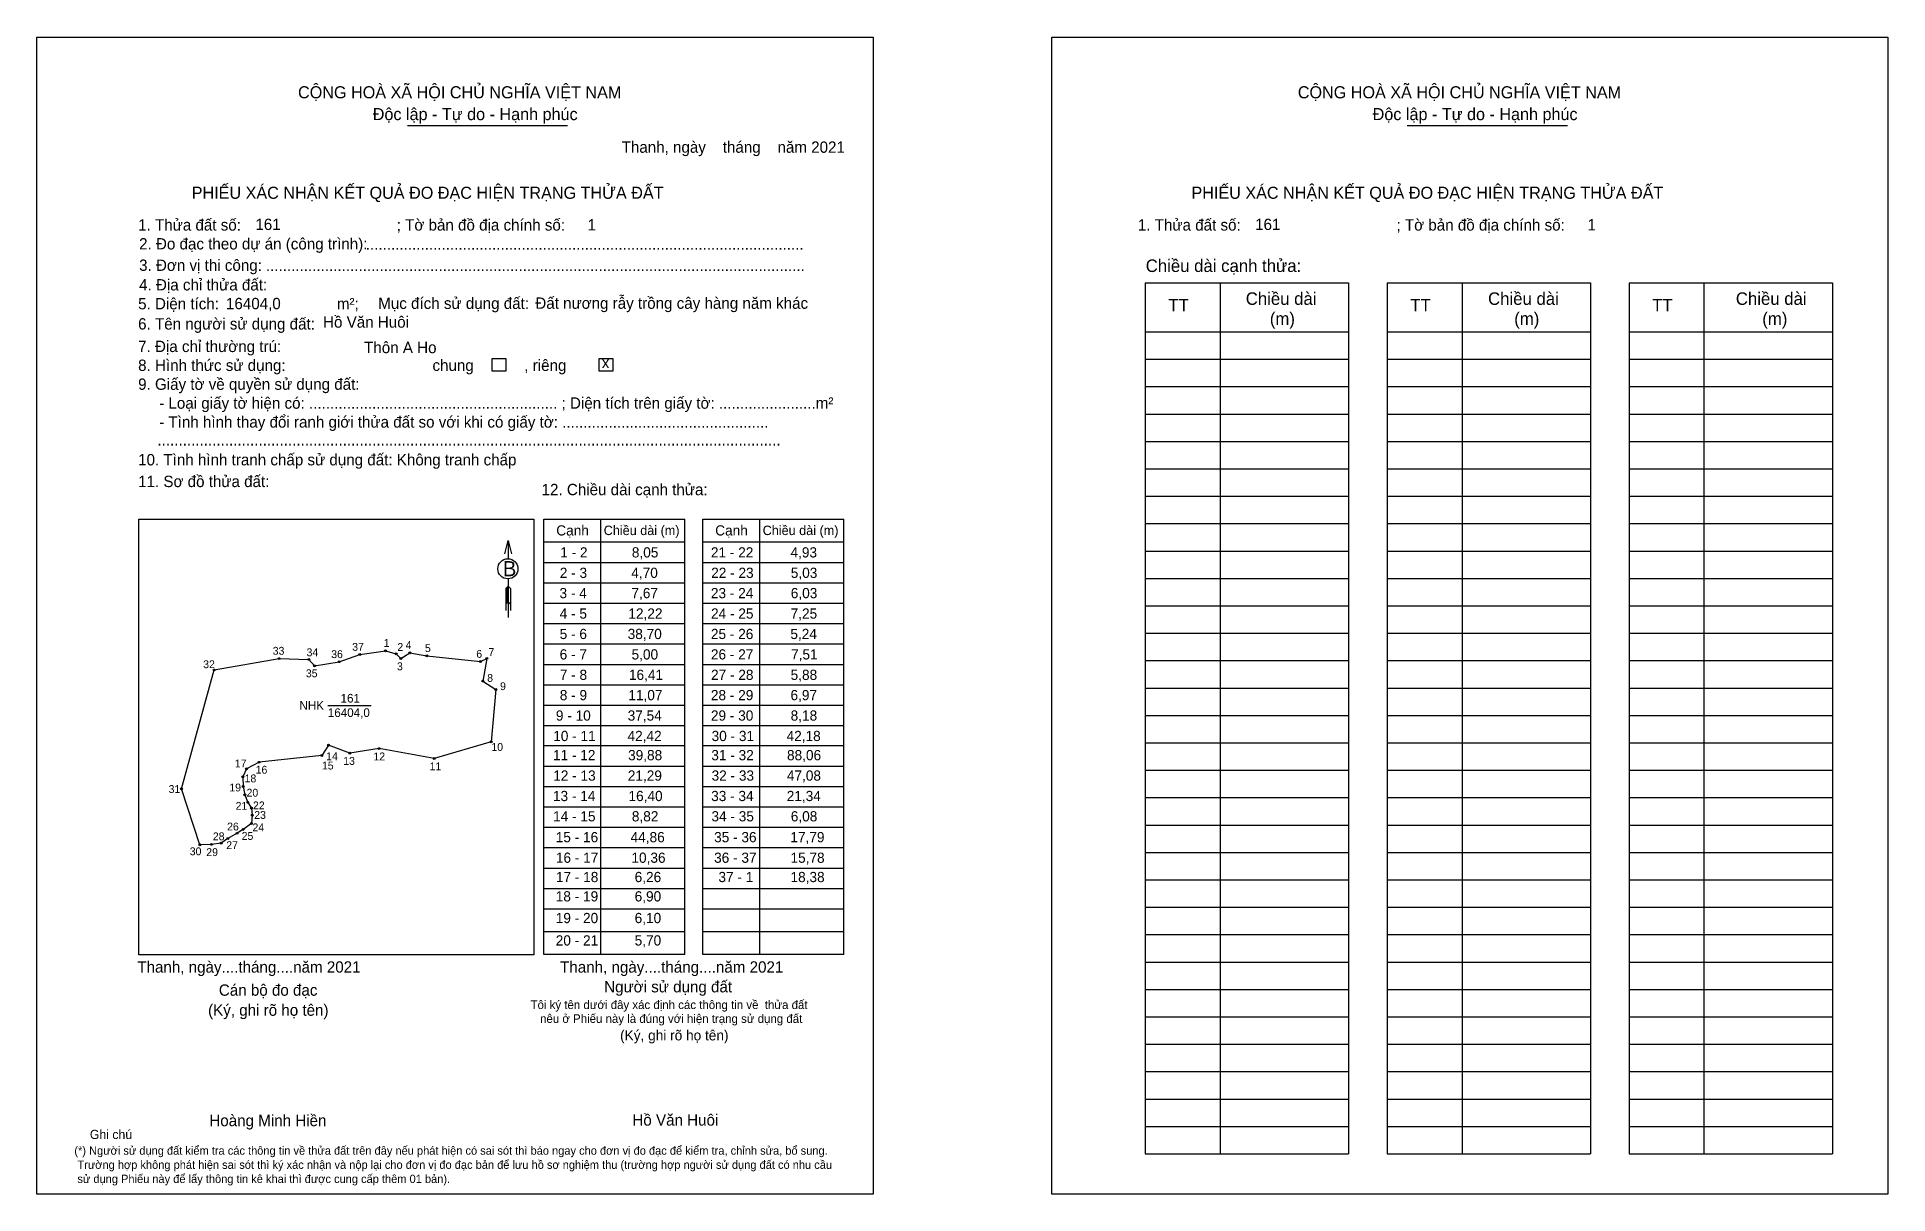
# Model space of a CAD drawing. Extents: x 545900 to 547223, y 1823883 to 1824710.
import ezdxf

# ---------------------------------------------------------------- set-up
doc = ezdxf.new("R2010")
doc.units = 0
for name, color, linetype in [('CanhThua', 7, 'Continuous'), ('kqddKhungInTrang1', 7, 'Continuous'), ('kqddKhungInTrang2', 7, 'Continuous'), ('kqddNoiDung', 7, 'Continuous'), ('kqddTemplate', 7, 'Continuous'), ('MocDinhThua', 7, 'Continuous'), ('NhanDiaChinhThua', 7, 'Continuous'), ('SoHieuDinhThua', 7, 'Continuous')]:
    doc.layers.add(name, color=color, linetype=linetype)

msp = doc.modelspace()

# ---------------------------------------------------------------- linework, layer by layer
at = {"layer": 'CanhThua'}
for p, q in [((546026.8, 1824257.8), (546073.2, 1824265.9)), ((546073.2, 1824265.9), (546094.5, 1824265.4)), ((546094.5, 1824265.4), (546098.4, 1824260.7)), ((546098.4, 1824260.7), (546116, 1824263.7)), ((546116, 1824263.7), (546130.9, 1824268.8)), ((546130.9, 1824268.8), (546149.1, 1824271.5)), ((546149.1, 1824271.5), (546156.8, 1824269.4)), ((546156.8, 1824269.4), (546160.1, 1824266)), ((546160.1, 1824266), (546166.6, 1824270)), ((546166.6, 1824270), (546178.7, 1824267.9)), ((546178.7, 1824267.9), (546217.1, 1824263.8)), ((546217.1, 1824263.8), (546221.6, 1824266.1)), ((546221.6, 1824266.1), (546218.8, 1824249.9)), ((546003.4, 1824172.9), (546026.8, 1824257.8)), ((546218.8, 1824249.9), (546228, 1824243.8)), ((546228, 1824243.8), (546224.7, 1824206.4)), ((546103.6, 1824196.7), (546059, 1824191.8)), ((546108.4, 1824204.1), (546103.6, 1824196.7)), ((546123.7, 1824198.4), (546108.4, 1824204.1)), ((546144.8, 1824201.6), (546123.7, 1824198.4)), ((546184, 1824194.5), (546144.8, 1824201.6)), ((546224.7, 1824206.4), (546184, 1824194.5)), ((546049.8, 1824187.1), (546047.2, 1824181.4)), ((546047.2, 1824181.4), (546047.4, 1824174.5)), ((546059, 1824191.8), (546049.8, 1824187.1)), ((546016.6, 1824132.8), (546003.4, 1824172.9)), ((546047.4, 1824174.5), (546048.7, 1824168.6)), ((546048.7, 1824168.6), (546050.7, 1824163.2)), ((546050.7, 1824163.2), (546053.4, 1824159.1)), ((546053.4, 1824159.1), (546054, 1824154.1)), ((546047.5, 1824143.9), (546043.1, 1824141.1)), ((546053.4, 1824148.1), (546047.5, 1824143.9)), ((546054, 1824154.1), (546053.4, 1824148.1)), ((546024.8, 1824133.2), (546016.6, 1824132.8)), ((546031.7, 1824134), (546024.8, 1824133.2)), ((546036.6, 1824137.3), (546031.7, 1824134)), ((546043.1, 1824141.1), (546036.6, 1824137.3))]:
    msp.add_line(p, q, dxfattribs=at)
at = {"layer": 'kqddKhungInTrang1'}
msp.add_lwpolyline([(545900.1, 1824710.1), (546497.9, 1824710.1), (546497.9, 1823883.3), (545900.1, 1823883.3)], close=True, dxfattribs=at)
at = {"layer": 'kqddKhungInTrang2'}
msp.add_lwpolyline([(546625.4, 1824710.1), (547223.1, 1824710.1), (547223.1, 1823883.3), (546625.4, 1823883.3)], close=True, dxfattribs=at)
at = {"layer": 'kqddTemplate'}
for p, q in [((546164.9, 1824646.8), (546279.4, 1824646.8)), ((546879.5, 1824646.8), (546994, 1824646.8)), ((546692.3, 1824534.5), (546837.6, 1824534.5)), ((546692.3, 1824534.5), (546692.3, 1823912.1)), ((546745.8, 1824534.5), (546745.8, 1823912.1)), ((546837.6, 1824534.5), (546837.6, 1823912.1)), ((546865.2, 1824534.5), (546865.2, 1823912.1)), ((546865.2, 1824534.5), (547010.5, 1824534.5)), ((546918.7, 1824534.5), (546918.7, 1823912.1)), ((547010.5, 1824534.5), (547010.5, 1823912.1)), ((547038.1, 1824534.5), (547038.1, 1823912.1)), ((547038.1, 1824534.5), (547183.4, 1824534.5)), ((547091.6, 1824534.5), (547091.6, 1823912.1)), ((547183.4, 1824534.5), (547183.4, 1823912.1)), ((546692.3, 1824499.4), (546837.6, 1824499.4)), ((546865.2, 1824499.4), (547010.5, 1824499.4)), ((547038.1, 1824499.4), (547183.4, 1824499.4)), ((546692.3, 1824479.8), (546837.6, 1824479.8)), ((546865.2, 1824479.8), (547010.5, 1824479.8)), ((547038.1, 1824479.8), (547183.4, 1824479.8)), ((546692.3, 1824460.3), (546837.6, 1824460.3)), ((546865.2, 1824460.3), (547010.5, 1824460.3)), ((547038.1, 1824460.3), (547183.4, 1824460.3)), ((546692.3, 1824440.7), (546837.6, 1824440.7)), ((546865.2, 1824440.7), (547010.5, 1824440.7)), ((547038.1, 1824440.7), (547183.4, 1824440.7)), ((546692.3, 1824421.1), (546837.6, 1824421.1)), ((546865.2, 1824421.1), (547010.5, 1824421.1)), ((547038.1, 1824421.1), (547183.4, 1824421.1)), ((546692.3, 1824401.5), (546837.6, 1824401.5)), ((546865.2, 1824401.5), (547010.5, 1824401.5)), ((547038.1, 1824401.5), (547183.4, 1824401.5)), ((546692.3, 1824382), (546837.6, 1824382)), ((546865.2, 1824382), (547010.5, 1824382)), ((547038.1, 1824382), (547183.4, 1824382)), ((546262.5, 1824365.6), (546363.2, 1824365.6)), ((546262.5, 1824054.5), (546262.5, 1824365.6)), ((546303, 1824365.6), (546303, 1824054.5)), ((546363.2, 1824054.5), (546363.2, 1824365.6)), ((546376.1, 1824365.6), (546476.8, 1824365.6)), ((546376.1, 1824054.5), (546376.1, 1824365.6)), ((546416.6, 1824365.6), (546416.6, 1824054.5)), ((546476.8, 1824054.5), (546476.8, 1824365.6)), ((546692.3, 1824362.4), (546837.6, 1824362.4)), ((546865.2, 1824362.4), (547010.5, 1824362.4)), ((547038.1, 1824362.4), (547183.4, 1824362.4)), ((546236.8, 1824350.3), (546236.8, 1824337.2)), ((546262.5, 1824349.3), (546363.2, 1824349.3)), ((546376.1, 1824349.3), (546476.8, 1824349.3)), ((546692.3, 1824342.8), (546837.6, 1824342.8)), ((546865.2, 1824342.8), (547010.5, 1824342.8)), ((547038.1, 1824342.8), (547183.4, 1824342.8)), ((546262.5, 1824334.7), (546363.2, 1824334.7)), ((546376.1, 1824334.7), (546476.8, 1824334.7)), ((546236.9, 1824317.6), (546235.2, 1824316)), ((546236.9, 1824316.9), (546235.2, 1824315.3)), ((546236.9, 1824316.1), (546235.2, 1824314.5)), ((546235.2, 1824316), (546235.2, 1824300.3)), ((546236.9, 1824315.4), (546235.2, 1824313.8)), ((546236.9, 1824314.6), (546235.2, 1824313)), ((546236.9, 1824313.9), (546235.2, 1824312.3)), ((546236.9, 1824322.9), (546236.9, 1824295.4)), ((546236.9, 1824317.6), (546238.6, 1824316)), ((546238.6, 1824316), (546238.6, 1824300.3)), ((546262.5, 1824320.1), (546363.2, 1824320.1)), ((546376.1, 1824320.1), (546476.8, 1824320.1)), ((546692.3, 1824323.2), (546837.6, 1824323.2)), ((546865.2, 1824323.2), (547010.5, 1824323.2)), ((547038.1, 1824323.2), (547183.4, 1824323.2)), ((546236.9, 1824313.1), (546235.2, 1824311.5)), ((546236.9, 1824312.4), (546235.2, 1824310.8)), ((546236.9, 1824311.6), (546235.2, 1824310)), ((546236.9, 1824310.9), (546235.2, 1824309.3)), ((546236.9, 1824310.2), (546235.2, 1824308.5)), ((546236.9, 1824309.4), (546235.2, 1824307.8)), ((546236.9, 1824308.7), (546235.2, 1824307.1)), ((546236.9, 1824307.9), (546235.2, 1824306.3)), ((546236.9, 1824307.2), (546235.2, 1824305.6)), ((546236.9, 1824306.4), (546235.2, 1824304.8)), ((546236.9, 1824306.4), (546238.6, 1824304.8)), ((546262.5, 1824305.6), (546363.2, 1824305.6)), ((546376.1, 1824305.6), (546476.8, 1824305.6)), ((546692.3, 1824303.6), (546837.6, 1824303.6)), ((546865.2, 1824303.6), (547010.5, 1824303.6)), ((547038.1, 1824303.6), (547183.4, 1824303.6)), ((546262.5, 1824291), (546363.2, 1824291)), ((546376.1, 1824291), (546476.8, 1824291)), ((546262.5, 1824276.4), (546363.2, 1824276.4)), ((546376.1, 1824276.4), (546476.8, 1824276.4)), ((546692.3, 1824284.1), (546837.6, 1824284.1)), ((546865.2, 1824284.1), (547010.5, 1824284.1)), ((547038.1, 1824284.1), (547183.4, 1824284.1)), ((546262.5, 1824261.8), (546363.2, 1824261.8)), ((546376.1, 1824261.8), (546476.8, 1824261.8)), ((546692.3, 1824264.5), (546837.6, 1824264.5)), ((546865.2, 1824264.5), (547010.5, 1824264.5)), ((547038.1, 1824264.5), (547183.4, 1824264.5)), ((546262.5, 1824247.2), (546363.2, 1824247.2)), ((546376.1, 1824247.2), (546476.8, 1824247.2)), ((546692.3, 1824244.9), (546837.6, 1824244.9)), ((546865.2, 1824244.9), (547010.5, 1824244.9)), ((547038.1, 1824244.9), (547183.4, 1824244.9)), ((546262.5, 1824232.7), (546363.2, 1824232.7)), ((546376.1, 1824232.7), (546476.8, 1824232.7)), ((546692.3, 1824225.3), (546837.6, 1824225.3)), ((546865.2, 1824225.3), (547010.5, 1824225.3)), ((547038.1, 1824225.3), (547183.4, 1824225.3)), ((546262.5, 1824218.1), (546363.2, 1824218.1)), ((546376.1, 1824218.1), (546476.8, 1824218.1)), ((546363.2, 1824203.5), (546262.5, 1824203.5)), ((546476.8, 1824203.5), (546376.1, 1824203.5)), ((546692.3, 1824205.7), (546837.6, 1824205.7)), ((546865.2, 1824205.7), (547010.5, 1824205.7)), ((547038.1, 1824205.7), (547183.4, 1824205.7)), ((546363.2, 1824188.9), (546262.5, 1824188.9)), ((546476.8, 1824188.9), (546376.1, 1824188.9)), ((546692.3, 1824186.2), (546837.6, 1824186.2)), ((546865.2, 1824186.2), (547010.5, 1824186.2)), ((547038.1, 1824186.2), (547183.4, 1824186.2)), ((546363.2, 1824174.3), (546262.5, 1824174.3)), ((546476.8, 1824174.3), (546376.1, 1824174.3)), ((546363.2, 1824159.8), (546262.5, 1824159.8)), ((546476.8, 1824159.8), (546376.1, 1824159.8)), ((546692.3, 1824166.6), (546837.6, 1824166.6)), ((546865.2, 1824166.6), (547010.5, 1824166.6)), ((547038.1, 1824166.6), (547183.4, 1824166.6)), ((546363.2, 1824145.2), (546262.5, 1824145.2)), ((546476.8, 1824145.2), (546376.1, 1824145.2)), ((546692.3, 1824147), (546837.6, 1824147)), ((546865.2, 1824147), (547010.5, 1824147)), ((547038.1, 1824147), (547183.4, 1824147)), ((546363.2, 1824130.6), (546262.5, 1824130.6)), ((546476.8, 1824130.6), (546376.1, 1824130.6)), ((546363.2, 1824116), (546262.5, 1824116)), ((546476.8, 1824116), (546376.1, 1824116)), ((546692.3, 1824127.4), (546837.6, 1824127.4)), ((546865.2, 1824127.4), (547010.5, 1824127.4)), ((547038.1, 1824127.4), (547183.4, 1824127.4)), ((546692.3, 1824107.8), (546837.6, 1824107.8)), ((546865.2, 1824107.8), (547010.5, 1824107.8)), ((547038.1, 1824107.8), (547183.4, 1824107.8)), ((546363.2, 1824101.4), (546262.5, 1824101.4)), ((546476.8, 1824101.4), (546376.1, 1824101.4)), ((546363.2, 1824086.9), (546262.5, 1824086.9)), ((546476.8, 1824086.9), (546376.1, 1824086.9)), ((546692.3, 1824088.3), (546837.6, 1824088.3)), ((546865.2, 1824088.3), (547010.5, 1824088.3)), ((547038.1, 1824088.3), (547183.4, 1824088.3)), ((546363.2, 1824070.7), (546262.5, 1824070.7)), ((546476.8, 1824070.7), (546376.1, 1824070.7)), ((546692.3, 1824068.7), (546837.6, 1824068.7)), ((546865.2, 1824068.7), (547010.5, 1824068.7)), ((547038.1, 1824068.7), (547183.4, 1824068.7)), ((546363.2, 1824054.5), (546262.5, 1824054.5)), ((546476.8, 1824054.5), (546376.1, 1824054.5)), ((546692.3, 1824049.1), (546837.6, 1824049.1)), ((546865.2, 1824049.1), (547010.5, 1824049.1)), ((547038.1, 1824049.1), (547183.4, 1824049.1)), ((546692.3, 1824029.5), (546837.6, 1824029.5)), ((546865.2, 1824029.5), (547010.5, 1824029.5)), ((547038.1, 1824029.5), (547183.4, 1824029.5)), ((546692.3, 1824009.9), (546837.6, 1824009.9)), ((546865.2, 1824009.9), (547010.5, 1824009.9)), ((547038.1, 1824009.9), (547183.4, 1824009.9)), ((546692.3, 1823990.4), (546837.6, 1823990.4)), ((546865.2, 1823990.4), (547010.5, 1823990.4)), ((547038.1, 1823990.4), (547183.4, 1823990.4)), ((546692.3, 1823970.8), (546837.6, 1823970.8)), ((546865.2, 1823970.8), (547010.5, 1823970.8)), ((547038.1, 1823970.8), (547183.4, 1823970.8)), ((546692.3, 1823951.2), (546837.6, 1823951.2)), ((546865.2, 1823951.2), (547010.5, 1823951.2)), ((547038.1, 1823951.2), (547183.4, 1823951.2)), ((546692.3, 1823931.6), (546837.6, 1823931.6)), ((546865.2, 1823931.6), (547010.5, 1823931.6)), ((547038.1, 1823931.6), (547183.4, 1823931.6)), ((546692.3, 1823912.1), (546837.6, 1823912.1)), ((546865.2, 1823912.1), (547010.5, 1823912.1)), ((547038.1, 1823912.1), (547183.4, 1823912.1))]:
    msp.add_line(p, q, dxfattribs=at)
for points in [[(546225.5, 1824480.5), (546235.2, 1824480.5), (546235.2, 1824471.4), (546225.5, 1824471.4)], [(546302, 1824480.5), (546311.7, 1824480.5), (546311.7, 1824471.4), (546302, 1824471.4)], [(545972.9, 1824365.6), (546255.3, 1824365.6), (546255.3, 1824054.2), (545972.9, 1824054.2)]]:
    msp.add_lwpolyline(points, close=True, dxfattribs=at)
msp.add_lwpolyline([(546234.5, 1824340.8), (546236.8, 1824350.3), (546239.2, 1824340.8)], dxfattribs=at)
msp.add_circle((546236.7, 1824330.1), 7.18, dxfattribs=at)
at = {"layer": 'MocDinhThua'}
for centre in [(546073.2, 1824265.9), (546094.5, 1824265.4), (546098.4, 1824260.7), (546116, 1824263.7), (546130.9, 1824268.8), (546149.1, 1824271.5), (546156.8, 1824269.4), (546160.1, 1824266), (546166.6, 1824270), (546178.7, 1824267.9), (546217.1, 1824263.8), (546221.6, 1824266.1), (546026.8, 1824257.8), (546218.8, 1824249.9), (546228, 1824243.8), (546103.6, 1824196.7), (546108.4, 1824204.1), (546123.7, 1824198.4), (546144.8, 1824201.6), (546184, 1824194.5), (546224.7, 1824206.4), (546047.2, 1824181.4), (546049.8, 1824187.1), (546059, 1824191.8), (546003.4, 1824172.9), (546047.4, 1824174.5), (546048.7, 1824168.6), (546050.7, 1824163.2), (546053.4, 1824159.1), (546054, 1824154.1), (546043.1, 1824141.1), (546047.5, 1824143.9), (546053.4, 1824148.1), (546016.6, 1824132.8), (546024.8, 1824133.2), (546031.7, 1824134), (546036.6, 1824137.3)]:
    msp.add_circle(centre, 0.674, dxfattribs=at)
at = {"layer": 'NhanDiaChinhThua'}
msp.add_line((546108, 1824232.5), (546139, 1824232.5), dxfattribs=at)

# ---------------------------------------------------------------- texts
at = {"layer": 'kqddNoiDung'}
for s, height, p in [('Thanh, ngày    tháng    năm 2021  ', 8.1, (546318, 1824627.4)), ('161', 8.1, (546056.2, 1824572.2)), ('1', 8.1, (546293.7, 1824571.9)), ('161', 8.1, (546770.8, 1824572.2)), ('1', 8.1, (547008.3, 1824571.9)), ('........................................................................................................', 8.1, (546135.1, 1824558.2)), ('................................................................................................................................', 8.1, (546063.7, 1824542.9)), ('Đất nương rẫy trồng cây hàng năm khác', 8.1, (546256.3, 1824515.9)), ('16404,0', 8.1, (546035.2, 1824515.6)), ('Hồ Văn Huôi', 8.1, (546104.6, 1824502.4)), ('Thôn A Ho', 8.1, (546133.9, 1824484.2)), ('x', 8.1, (546303.8, 1824473.5)), ('1 - 2', 7.29, (546274.1, 1824338.2)), ('8,05', 7.29, (546325.3, 1824338.2)), ('21 - 22', 7.29, (546381.8, 1824338.2)), ('4,93', 7.29, (546438.7, 1824338.2)), ('2 - 3', 7.29, (546273.8, 1824323.6)), ('4,70', 7.29, (546324.9, 1824323.6)), ('22 - 23', 7.29, (546382, 1824323.6)), ('5,03', 7.29, (546438.9, 1824323.6)), ('3 - 4', 7.29, (546273.6, 1824309.1)), ('7,67', 7.29, (546325, 1824309.1)), ('23 - 24', 7.29, (546381.8, 1824309.1)), ('6,03', 7.29, (546438.9, 1824309.1)), ('4 - 5', 7.29, (546273.7, 1824294.5)), ('12,22', 7.29, (546322.8, 1824294.5)), ('24 - 25', 7.29, (546381.9, 1824294.5)), ('7,25', 7.29, (546438.8, 1824294.5)), ('5 - 6', 7.29, (546273.7, 1824279.9)), ('38,70', 7.29, (546322.3, 1824279.9)), ('25 - 26', 7.29, (546381.8, 1824279.9)), ('5,24', 7.29, (546438.6, 1824279.9)), ('6 - 7', 7.29, (546273.7, 1824265.3)), ('5,00', 7.29, (546325.1, 1824265.3)), ('26 - 27', 7.29, (546381.8, 1824265.3)), ('7,51', 7.29, (546439.1, 1824265.3)), ('7 - 8', 7.29, (546273.8, 1824250.7)), ('16,41', 7.29, (546323.2, 1824250.7)), ('27 - 28', 7.29, (546381.9, 1824250.7)), ('5,88', 7.29, (546438.8, 1824250.7)), ('8 - 9', 7.29, (546273.8, 1824236.2)), ('11,07', 7.29, (546322.8, 1824236.2)), ('28 - 29', 7.29, (546381.8, 1824236.2)), ('6,97', 7.29, (546438.7, 1824236.2)), ('9 - 10', 7.29, (546271, 1824221.6)), ('37,54', 7.29, (546322.3, 1824221.6)), ('29 - 30', 7.29, (546381.8, 1824221.6)), ('8,18', 7.29, (546438.8, 1824221.6)), ('10 - 11', 7.29, (546269.1, 1824207)), ('42,42', 7.29, (546322.2, 1824207)), ('30 - 31', 7.29, (546382.3, 1824207)), ('42,18', 7.29, (546435.9, 1824207)), ('11 - 12', 7.29, (546268.9, 1824193.3)), ('39,88', 7.29, (546322.6, 1824193.3)), ('31 - 32', 7.29, (546382.1, 1824193.3)), ('88,06', 7.29, (546436.2, 1824193.3)), ('12 - 13', 7.29, (546269.1, 1824178.7)), ('21,29', 7.29, (546322.4, 1824178.7)), ('32 - 33', 7.29, (546382.3, 1824178.7)), ('47,08', 7.29, (546436.1, 1824178.7)), ('13 - 14', 7.29, (546268.9, 1824164.1)), ('16,40', 7.29, (546322.9, 1824164.1)), ('33 - 34', 7.29, (546382, 1824164.1)), ('21,34', 7.29, (546436, 1824164.1)), ('14 - 15', 7.29, (546269, 1824149.6)), ('8,82', 7.29, (546325.3, 1824149.6)), ('34 - 35', 7.29, (546382.2, 1824149.6)), ('6,08', 7.29, (546438.9, 1824149.6)), ('15 - 16', 7.29, (546270.9, 1824134.7)), ('44,86', 7.29, (546324.4, 1824134.7)), ('35 - 36', 7.29, (546384.1, 1824134.7)), ('17,79', 7.29, (546438.6, 1824134.7)), ('16 - 17', 7.29, (546271, 1824120)), ('10,36', 7.29, (546325, 1824120)), ('36 - 37', 7.29, (546384.1, 1824120)), ('15,78', 7.29, (546438.7, 1824120)), ('17 - 18', 7.29, (546271, 1824106.2)), ('6,26', 7.29, (546327.3, 1824106.2)), ('37 - 1', 7.29, (546387.2, 1824106.2)), ('18,38', 7.29, (546438.7, 1824106.2)), ('18 - 19', 7.29, (546270.9, 1824092.4)), ('6,90', 7.29, (546327.3, 1824092.4)), ('19 - 20', 7.29, (546270.9, 1824076.9)), ('6,10', 7.29, (546327.3, 1824076.9)), ('20 - 21', 7.29, (546270.9, 1824060.9)), ('5,70', 7.29, (546327.3, 1824060.9)), ('Thanh, ngày....tháng....năm 2021', 8.1, (545971.8, 1824041.5)), ('Thanh, ngày....tháng....năm 2021', 8.1, (546274, 1824041.5)), ('Hồ Văn Huôi', 8.1, (546325.7, 1823932.2))]:
    msp.add_text(s, height=height, dxfattribs=at).set_placement(p)
at = {"layer": 'kqddTemplate'}
for s, height, p in [('CỘNG HOÀ XÃ HỘI CHỦ NGHĨA VIỆT NAM', 8.64, (546086.7, 1824666.3)), ('CỘNG HOÀ XÃ HỘI CHỦ NGHĨA VIỆT NAM', 8.64, (546801.3, 1824666.3)), ('Độc lập - Tự do - Hạnh phúc', 8.64, (546140.1, 1824650.7)), ('Độc lập - Tự do - Hạnh phúc', 8.64, (546854.8, 1824650.7)), ('PHIẾU XÁC NHẬN KẾT QUẢ ĐO ĐẠC HIỆN TRẠNG THỬA ĐẤT', 8.64, (546010.7, 1824594.5)), ('PHIẾU XÁC NHẬN KẾT QUẢ ĐO ĐẠC HIỆN TRẠNG THỬA ĐẤT', 8.64, (546725.3, 1824594.5)), ('1. Thửa đất số:                                     ; Tờ bản đồ địa chính số:', 8.1, (545972.4, 1824571.8)), ('1. Thửa đất số:                                     ; Tờ bản đồ địa chính số:', 8.1, (546687, 1824571.8)), ('2. Đo đạc theo dự án (công trình): ', 8.1, (545973.1, 1824558.3)), ('3. Đơn vị thi công: ', 8.1, (545973.1, 1824543)), ('Chiều dài cạnh thửa:', 8.95, (546692.6, 1824542.2)), ('4. Địa chỉ thửa đất:', 8.1, (545973.1, 1824529)), ('Chiều dài', 8.95, (546764.1, 1824518.7)), ('Chiều dài', 8.95, (546937.3, 1824518.7)), ('Chiều dài', 8.95, (547114.4, 1824518.7)), ('5. Diện tích:                            m²; ', 8.1, (545972.4, 1824515.5)), ('Mục đích sử dụng đất:', 8.1, (546144, 1824515.8)), ('TT', 8.95, (546708.8, 1824514)), ('(m)', 8.95, (546781.3, 1824504.4)), ('TT', 8.95, (546881.7, 1824514)), ('(m)', 8.95, (546956, 1824504.4)), ('TT', 8.95, (547054.6, 1824514)), ('(m)', 8.95, (547133.3, 1824504.4)), ('6. Tên người sử dụng đất:', 8.1, (545972.4, 1824501.1)), ('7. Địa chỉ thường trú:', 8.1, (545972.4, 1824485)), ('8. Hình thức sử dụng:', 8.1, (545972.4, 1824471.5)), ('chung            , riêng', 8.1, (546182.8, 1824471.5)), ('9. Giấy tờ về quyền sử dụng đất:', 8.1, (545972.4, 1824458)), ('     - Loại giấy tờ hiện có: ........................................................... ; Diện tích trên giấy tờ: .......................m²', 8.1, (545972.4, 1824444.5)), ('     - Tình hình thay đổi ranh giới thửa đất so với khi có giấy tờ: .................................................', 8.1, (545972.4, 1824431)), ('....................................................................................................................................................', 8.1, (545986.2, 1824418.2)), ('10. Tình hình tranh chấp sử dụng đất: Không tranh chấp', 8.1, (545972.4, 1824404)), ('11. Sơ đồ thửa đất:', 8.1, (545972.4, 1824388.5)), ('12. Chiều dài cạnh thửa:', 8.1, (546260.8, 1824382.7)), ('Cạnh', 7.29, (546271.3, 1824353.9)), ('Chiều dài (m)', 6.75, (546305.2, 1824354.2)), ('Cạnh', 7.29, (546384.9, 1824353.9)), ('Chiều dài (m)', 6.75, (546418.8, 1824354.2)), ('B', 10.8, (546233.1, 1824324.8)), ('Người sử dụng đất', 8.1, (546305.5, 1824027.4)), ('Cán bộ đo đạc', 8.1, (546030.1, 1824025)), ('Tôi ký tên dưới đây xác định các thông tin về  thửa đất ', 6.124, (546252.9, 1824015.5)), ('(Ký, ghi rõ họ tên)', 8.1, (546022.4, 1824010.7)), ('nêu ở Phiếu này là đúng với hiện trạng sử dụng đất', 6.124, (546259.7, 1824005.6)), ('(Ký, ghi rõ họ tên)', 7.29, (546316.9, 1823993.1)), ('Hoàng Minh Hiền', 8.1, (546023.3, 1823931.8)), ('(*) Người sử dụng đất kiểm tra các thông tin về thửa đất trên đây nếu phát hiện có sai sót thì báo ngay cho đơn vị đo đạc để kiểm tra, chỉnh sửa, bổ sung.', 5.9049, (545926.8, 1823911.4)), ('Ghi chú', 6.56, (545937.9, 1823922.6)), (' Trường hợp không phát hiện sai sót thì ký xác nhận và nộp lại cho đơn vị đo đạc bản để lưu hồ sơ nghiệm thu (trường hợp người sử dụng đất có nhu cầu', 5.9049, (545926.8, 1823901.3)), (' sử dụng Phiếu này để lấy thông tin kê khai thì được cung cấp thêm 01 bản).', 5.905, (545926.8, 1823891.2))]:
    msp.add_text(s, height=height, dxfattribs=at).set_placement(p)
at = {"layer": 'NhanDiaChinhThua'}
for s, p in [('NHK', (546087.7, 1824229.4)), ('161', (546117.1, 1824234.5)), ('16404,0', (546108, 1824224.2))]:
    msp.add_text(s, height=6.21, dxfattribs=at).set_placement(p)
at = {"layer": 'SoHieuDinhThua'}
for s, p in [('33', (546068.6, 1824268.7)), ('37', (546125.4, 1824271.5)), ('1', (546147.9, 1824274.3)), ('2', (546157.7, 1824271.4)), ('4', (546163.6, 1824272.8)), ('5', (546177.4, 1824270.6)), ('32', (546018.9, 1824259.1)), ('34', (546092.8, 1824267.6)), ('36', (546110.4, 1824266.3)), ('3', (546157.4, 1824257.6)), ('6', (546214.1, 1824266.5)), ('7', (546222.8, 1824267.8)), ('35', (546092.3, 1824252.6)), ('8', (546221.9, 1824249.3)), ('9', (546231.1, 1824243.4)), ('14', (546106.8, 1824193.3)), ('13', (546119, 1824190)), ('12', (546140.6, 1824193.2)), ('10', (546224.9, 1824200)), ('17', (546041.5, 1824188.2)), ('18', (546048.5, 1824177.5)), ('16', (546056.4, 1824183.7)), ('15', (546103.8, 1824186.7)), ('11', (546180.7, 1824186.1)), ('31', (545994.2, 1824169.9)), ('19', (546037.6, 1824171)), ('20', (546049.9, 1824167.3)), ('21', (546042.1, 1824157.9)), ('22', (546054.5, 1824158.2)), ('23', (546055.4, 1824151.4)), ('28', (546025.8, 1824136.1)), ('26', (546036, 1824143.1)), ('25', (546046.4, 1824136.4)), ('24', (546054.1, 1824142.5)), ('30', (546009.3, 1824125.4)), ('29', (546021.1, 1824124.8)), ('27', (546035.4, 1824129.8))]:
    msp.add_text(s, height=5.61, dxfattribs=at).set_placement(p)

doc.saveas('drawing.dxf')
